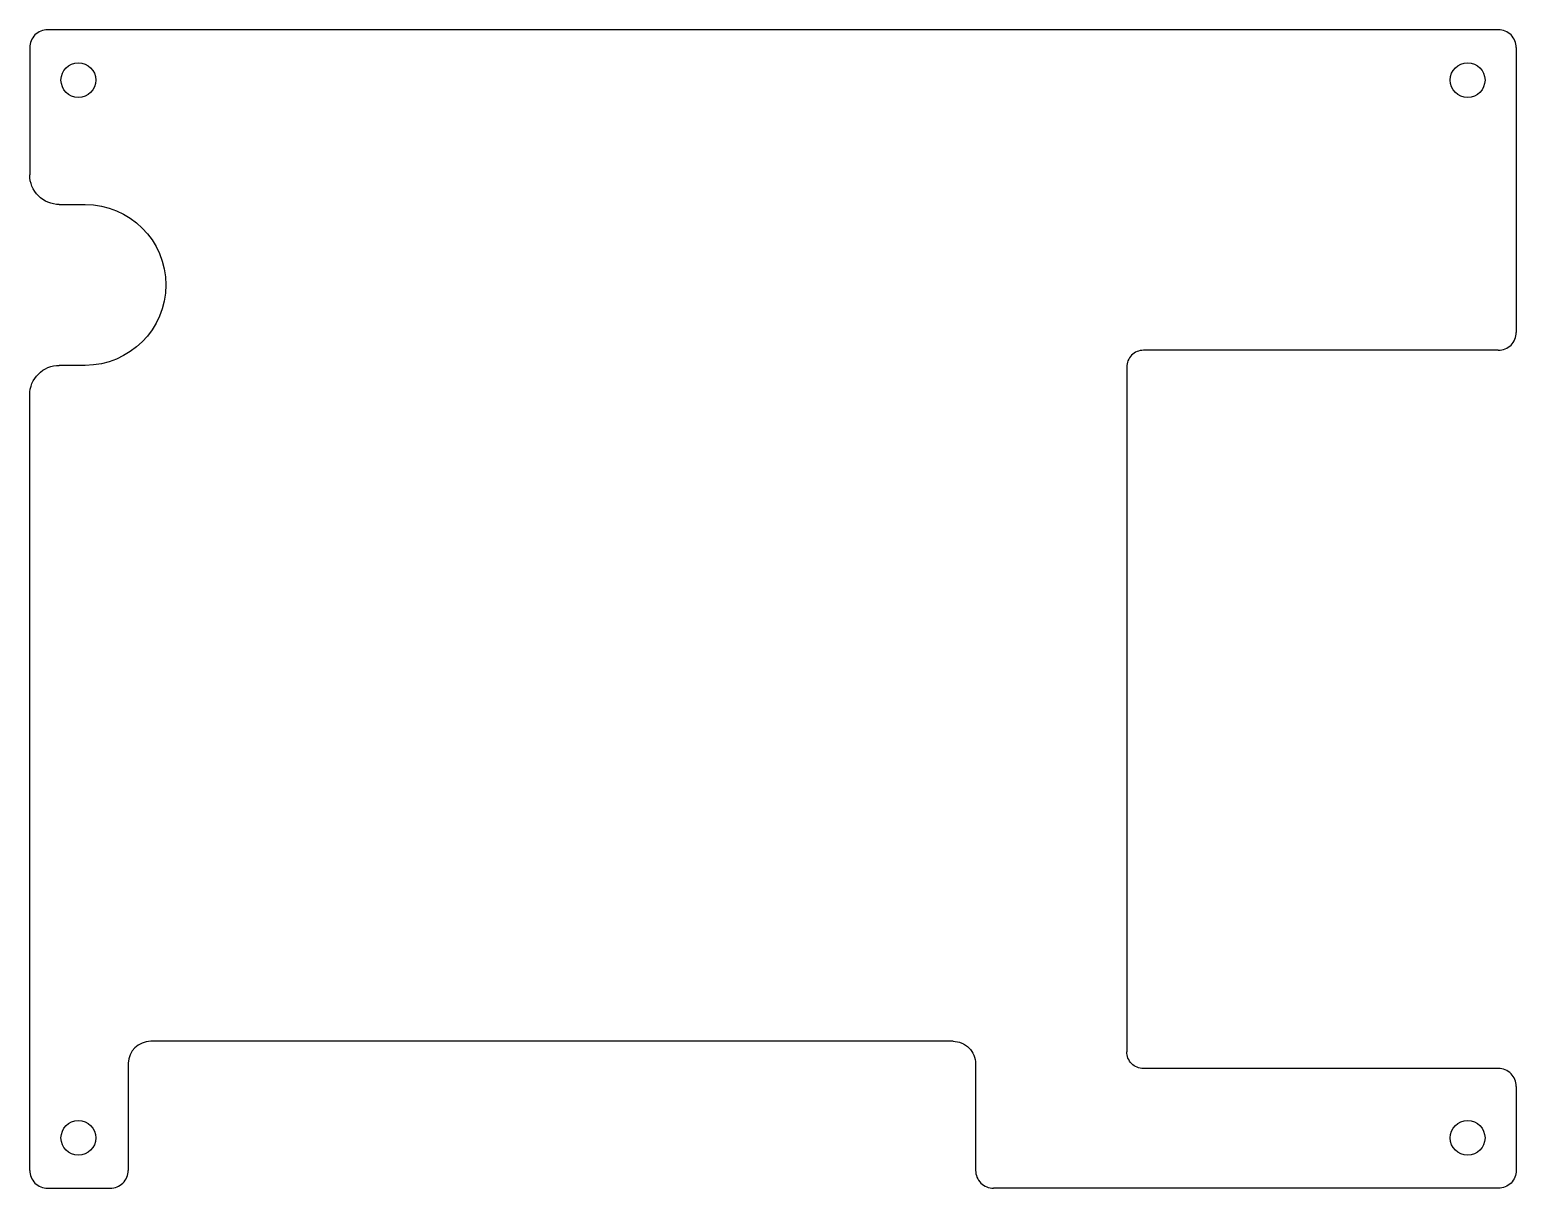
# Model space of a CAD drawing. Extents: x 93 to 221, y 44 to 144.
import ezdxf

# ---------------------------------------------------------------- set-up
doc = ezdxf.new("R2010")
doc.units = 0
doc.layers.add('grb', color=1, linetype='CONTINUOUS')

msp = doc.modelspace()

# ---------------------------------------------------------------- linework, layer by layer
at = {"layer": 'grb', "color": 1}
for points in [[(221.350443, 142.500285), (221.350443, 142.500285), (221.350443, 142.500285, 0.414214), (219.80044, 144.050288), (94.500189, 144.050288), (94.500189, 144.050288), (94.500189, 144.050288, 0.414214), (92.950186, 142.500285), (92.950186, 142.500285)], [(95.650191, 139.700279), (95.650191, 139.700279, -1), (98.650197, 139.700279), (98.650197, 139.700279)], [(215.650431, 139.700279), (215.650431, 139.700279, -1), (218.650437, 139.700279), (218.650437, 139.700279)], [(98.650197, 139.700279), (98.650197, 139.700279), (98.650197, 139.700279, -1), (95.650191, 139.700279), (95.650191, 139.700279)], [(218.650437, 139.700279), (218.650437, 139.700279), (218.650437, 139.700279, -1), (215.650431, 139.700279), (215.650431, 139.700279)], [(95.500191, 128.950258), (95.500191, 128.950258), (95.500191, 128.950258, -0.414214), (92.950186, 131.500263), (92.950186, 131.500263)], [(95.500191, 128.950258), (97.750196, 128.950258), (97.750196, 128.950258), (97.750196, 128.950258, -1), (97.750196, 115.05023), (95.500191, 115.05023)], [(219.80044, 116.350233), (219.80044, 116.350233), (219.80044, 116.350233, 0.414214), (221.350443, 117.900236), (221.350443, 117.900236)], [(219.80044, 116.350233), (189.150378, 116.350233), (189.150378, 116.350233), (189.150378, 116.350233, 0.414214), (187.700375, 114.90023), (187.700375, 114.90023)], [(92.950186, 112.500225), (92.950186, 112.500225), (92.950186, 112.500225, -0.414214), (95.500191, 115.05023), (95.500191, 115.05023)], [(103.400207, 56.650113), (103.400207, 56.650113), (103.400207, 56.650113, 0.406853), (101.451203, 54.75011), (101.451203, 45.500091)], [(172.700345, 56.650113), (172.700345, 56.650113), (172.700345, 56.650113, -0.414214), (174.650349, 54.700109), (174.650349, 45.500091)], [(219.80044, 54.300109), (189.150378, 54.300109), (189.150378, 54.300109), (189.150378, 54.300109, -0.414214), (187.700375, 55.750112), (187.700375, 55.750112)], [(221.350443, 52.750106), (221.350443, 52.750106), (221.350443, 52.750106, 0.414214), (219.80044, 54.300109), (219.80044, 54.300109)], [(221.350443, 52.750106), (221.350443, 45.500091), (221.350443, 45.500091), (221.350443, 45.500091, -0.414214), (219.80044, 43.950088), (219.80044, 43.950088)], [(95.650191, 48.300097), (95.650191, 48.300097, -1), (98.650197, 48.300097), (98.650197, 48.300097)], [(215.650431, 48.300097), (215.650431, 48.300097, -1), (218.650437, 48.300097), (218.650437, 48.300097)], [(98.650197, 48.300097), (98.650197, 48.300097), (98.650197, 48.300097, -1), (95.650191, 48.300097), (95.650191, 48.300097)], [(218.650437, 48.300097), (218.650437, 48.300097), (218.650437, 48.300097, -1), (215.650431, 48.300097), (215.650431, 48.300097)], [(92.950186, 45.500091), (92.950186, 45.500091), (92.950186, 45.500091, 0.414214), (94.500189, 43.950088), (99.9002, 43.950088), (99.9002, 43.950088), (99.9002, 43.950088, 0.414214), (101.450203, 45.500091), (101.450203, 45.500091)], [(174.650349, 45.500091), (174.650349, 45.500091), (174.650349, 45.500091, 0.414214), (176.200352, 43.950088), (176.200352, 43.950088)]]:
    msp.add_lwpolyline(points, format="xyb", dxfattribs=at)
for points in [[(92.950186, 142.500285), (92.950186, 131.500263)], [(221.350443, 142.500285), (221.350443, 117.900236)], [(187.700375, 114.90023), (187.700375, 55.750112)], [(92.950186, 45.500091), (92.950186, 112.500225)], [(172.700345, 56.650113), (103.400207, 56.650113)], [(219.80044, 43.950088), (176.200352, 43.950088)]]:
    msp.add_lwpolyline(points, dxfattribs=at)

doc.saveas('drawing.dxf')
